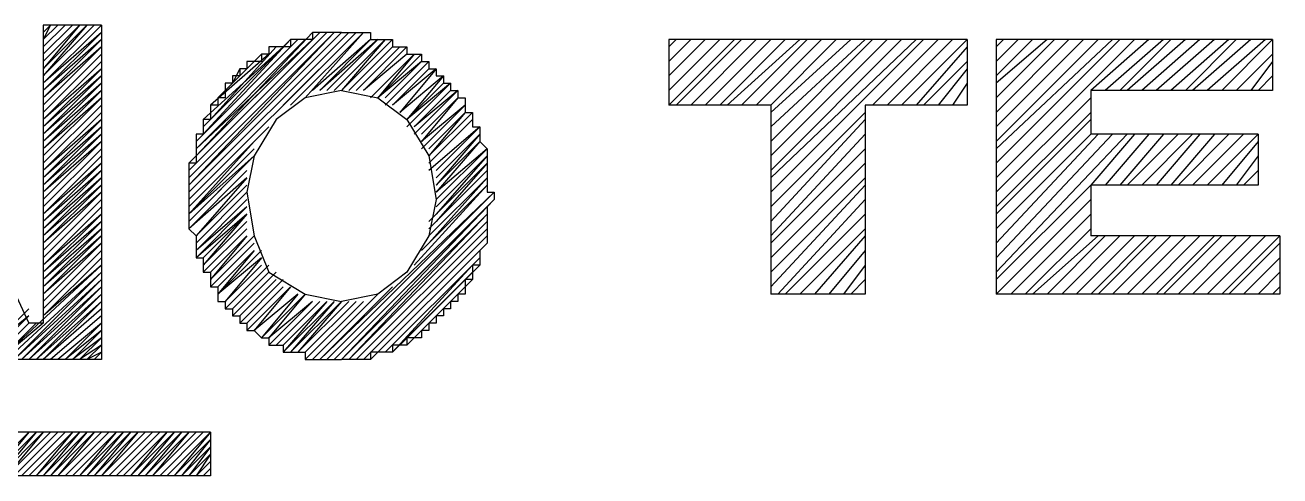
# Model space of a CAD drawing. Extents: x -1005 to 594, y -998 to 420.
# Drawn here: x 427.45 to 444.7, y 20.9 to 27.1 of the extents above; entities that cross this region are included whole.
import ezdxf

# ---------------------------------------------------------------- set-up
doc = ezdxf.new("R2010")
doc.units = 0

msp = doc.modelspace()

# ---------------------------------------------------------------- linework, layer by layer
at = {"layer": 'GT_1', "flags": 128}
for points in [[(425.6, 27.1), (427.5, 23)], [(427.7, 27.1), (427.7, 23)], [(428.5, 27.1), (427.7, 27.1)], [(428.5, 27.1), (427.7, 26.3)], [(428.4, 27.1), (427.7, 26.4)], [(428.3, 27.1), (427.7, 26.5)], [(428.2, 27.1), (427.7, 26.6)], [(428.1, 27.1), (427.7, 26.7)], [(428, 27.1), (427.7, 26.8)], [(427.9, 27.1), (427.7, 26.9)], [(427.8, 27.1), (427.7, 26.9)], [(427.7, 27.1), (427.7, 27)], [(428.4, 27.1), (427.7, 26.4)], [(428.3, 27.1), (427.7, 26.4)], [(428.2, 27.1), (427.7, 26.5)], [(428.2, 27.1), (427.7, 26.6)], [(428.1, 27.1), (427.7, 26.7)], [(428, 27.1), (427.7, 26.8)], [(427.9, 27.1), (427.7, 26.9)], [(427.8, 27.1), (427.7, 27)], [(427.7, 27.1), (427.7, 27.1)], [(428.5, 27.1), (428.5, 22.5)], [(428.5, 27.1), (428.5, 22.5)], [(428.5, 27), (427.7, 26.2)], [(428.5, 27), (427.7, 26.2)], [(428.5, 27), (427.7, 26.3)], [(432, 27), (429.7, 24.7)], [(431.9, 27), (429.7, 24.8)], [(431.8, 27), (429.7, 24.9)], [(432, 27), (429.7, 24.7)], [(431.9, 27), (429.7, 24.8)], [(431.8, 27), (429.7, 24.9)], [(431.7, 27), (429.7, 24.9)], [(431.7, 27), (429.7, 25)], [(431.6, 27), (429.7, 25.1)], [(431.7, 27), (429.7, 25)], [(431.6, 27), (429.7, 25.1)], [(431.5, 27), (429.7, 25.2)], [(431.6, 27), (431.6, 27), (431.5, 27), (431.5, 27), (431.5, 27), (431.5, 27), (431.5, 27), (431.5, 27), (431.5, 27), (431.5, 27), (431.5, 27), (431.4, 27), (431.4, 27), (431.4, 27), (431.4, 27), (431.4, 27), (431.4, 27), (431.4, 26.9), (431.4, 26.9), (431.4, 26.9), (431.4, 26.9), (431.3, 26.9), (431.3, 26.9), (431.3, 26.9), (431.3, 26.9), (431.3, 26.9), (431.3, 26.9), (431.3, 26.9), (431.3, 26.9), (431.3, 26.9), (431.2, 26.9), (431.2, 26.9), (431.2, 26.9), (431.2, 26.9), (431.2, 26.9), (431.2, 26.9), (431.2, 26.9), (431.2, 26.9), (431.2, 26.9), (431.1, 26.9), (431.1, 26.9), (431.1, 26.9), (431.1, 26.9), (431.1, 26.9), (431.1, 26.9), (431.1, 26.9), (431.1, 26.9), (431.1, 26.9), (431.1, 26.8), (431, 26.8), (431, 26.8), (431, 26.8), (431, 26.8), (431, 26.8), (431, 26.8), (431, 26.8), (431, 26.8), (431, 26.8), (431, 26.8), (430.9, 26.8), (430.9, 26.8), (430.9, 26.8), (430.9, 26.8), (430.9, 26.8), (430.9, 26.8), (430.9, 26.8), (430.9, 26.8), (430.9, 26.8), (430.9, 26.8), (430.8, 26.8), (430.8, 26.7), (430.8, 26.7), (430.8, 26.7), (430.8, 26.7), (430.8, 26.7), (430.8, 26.7), (430.8, 26.7), (430.8, 26.7), (430.8, 26.7), (430.8, 26.7), (430.7, 26.7), (430.7, 26.7), (430.7, 26.7), (430.7, 26.7), (430.7, 26.7), (430.7, 26.7), (430.7, 26.7), (430.7, 26.7), (430.7, 26.6), (430.7, 26.6), (430.7, 26.6), (430.6, 26.6), (430.6, 26.6), (430.6, 26.6), (430.6, 26.6), (430.6, 26.6), (430.6, 26.6), (430.6, 26.6), (430.6, 26.6), (430.6, 26.6), (430.6, 26.6), (430.6, 26.6), (430.5, 26.6), (430.5, 26.5), (430.5, 26.5), (430.5, 26.5), (430.5, 26.5), (430.5, 26.5), (430.5, 26.5), (430.5, 26.5), (430.5, 26.5), (430.5, 26.5), (430.5, 26.5), (430.5, 26.5), (430.4, 26.5), (430.4, 26.5), (430.4, 26.5), (430.4, 26.4), (430.4, 26.4), (430.4, 26.4), (430.4, 26.4), (430.4, 26.4), (430.4, 26.4), (430.4, 26.4), (430.4, 26.4), (430.4, 26.4), (430.4, 26.4), (430.3, 26.4), (430.3, 26.4), (430.3, 26.4), (430.3, 26.3), (430.3, 26.3), (430.3, 26.3), (430.3, 26.3), (430.3, 26.3), (430.3, 26.3), (430.3, 26.3), (430.3, 26.3), (430.3, 26.3), (430.3, 26.3), (430.3, 26.3), (430.2, 26.3), (430.2, 26.2), (430.2, 26.2), (430.2, 26.2), (430.2, 26.2), (430.2, 26.2), (430.2, 26.2), (430.2, 26.2), (430.2, 26.2), (430.2, 26.2), (430.2, 26.2), (430.2, 26.2), (430.2, 26.2), (430.2, 26.1), (430.1, 26.1), (430.1, 26.1), (430.1, 26.1), (430.1, 26.1), (430.1, 26.1), (430.1, 26.1), (430.1, 26.1), (430.1, 26.1), (430.1, 26.1), (430.1, 26.1), (430.1, 26), (430.1, 26), (430.1, 26), (430.1, 26), (430.1, 26), (430.1, 26), (430.1, 26), (430, 26), (430, 26), (430, 26), (430, 26), (430, 25.9), (430, 25.9), (430, 25.9), (430, 25.9), (430, 25.9), (430, 25.9), (430, 25.9), (430, 25.9), (430, 25.9), (430, 25.9), (430, 25.9), (430, 25.8), (430, 25.8), (430, 25.8), (430, 25.8), (429.9, 25.8), (429.9, 25.8), (429.9, 25.8), (429.9, 25.8), (429.9, 25.8), (429.9, 25.8), (429.9, 25.7), (429.9, 25.7), (429.9, 25.7), (429.9, 25.7), (429.9, 25.7), (429.9, 25.7), (429.9, 25.7), (429.9, 25.7), (429.9, 25.7), (429.9, 25.7), (429.9, 25.6), (429.9, 25.6), (429.9, 25.6), (429.9, 25.6), (429.9, 25.6), (429.9, 25.6), (429.9, 25.6), (429.8, 25.6), (429.8, 25.6), (429.8, 25.6), (429.8, 25.5), (429.8, 25.5), (429.8, 25.5), (429.8, 25.5), (429.8, 25.5), (429.8, 25.5), (429.8, 25.5), (429.8, 25.5), (429.8, 25.5), (429.8, 25.4), (429.8, 25.4), (429.8, 25.4), (429.8, 25.4), (429.8, 25.4), (429.8, 25.4), (429.8, 25.3), (429.8, 25.3), (429.8, 25.3), (429.8, 25.3), (429.8, 25.3), (429.8, 25.3), (429.8, 25.2), (429.7, 25.2), (429.7, 25.2), (429.7, 25.2), (429.7, 25.2), (429.7, 25.2), (429.7, 25.1), (429.7, 25.1), (429.7, 25.1), (429.7, 25.1), (429.7, 25.1), (429.7, 25.1), (429.7, 25), (429.7, 25), (429.7, 25), (429.7, 25), (429.7, 25), (429.7, 25), (429.7, 24.9), (429.7, 24.9), (429.7, 24.9), (429.7, 24.9), (429.7, 24.9), (429.7, 24.9), (429.7, 24.8), (429.7, 24.8), (429.7, 24.8), (429.7, 24.8), (429.7, 24.8), (429.7, 24.8), (429.7, 24.7), (429.7, 24.7), (429.7, 24.7), (429.7, 24.7), (429.7, 24.7), (429.7, 24.7), (429.7, 24.6), (429.7, 24.6), (429.7, 24.6), (429.7, 24.6), (429.7, 24.6), (429.7, 24.6), (429.7, 24.5), (429.7, 24.5), (429.7, 24.5), (429.7, 24.5), (429.7, 24.5), (429.7, 24.5), (429.7, 24.4), (429.7, 24.4), (429.7, 24.4), (429.7, 24.4), (429.7, 24.4), (429.7, 24.4), (429.7, 24.3), (429.7, 24.3), (429.7, 24.3), (429.7, 24.3), (429.7, 24.3), (429.7, 24.3), (429.8, 24.2), (429.8, 24.2), (429.8, 24.2), (429.8, 24.2), (429.8, 24.2), (429.8, 24.2), (429.8, 24.1), (429.8, 24.1), (429.8, 24.1), (429.8, 24.1), (429.8, 24.1), (429.8, 24.1), (429.8, 24), (429.8, 24), (429.8, 24), (429.8, 24), (429.8, 24), (429.8, 24), (429.8, 23.9), (429.8, 23.9), (429.8, 23.9), (429.9, 23.9), (429.9, 23.9), (429.9, 23.9), (429.9, 23.8), (429.9, 23.8), (429.9, 23.8), (429.9, 23.8), (429.9, 23.8), (429.9, 23.8), (429.9, 23.8), (429.9, 23.7), (429.9, 23.7), (429.9, 23.7), (429.9, 23.7), (429.9, 23.7), (430, 23.7), (430, 23.6), (430, 23.6), (430, 23.6), (430, 23.6), (430, 23.6), (430, 23.6), (430, 23.6), (430, 23.5), (430, 23.5), (430, 23.5), (430, 23.5), (430, 23.5), (430.1, 23.5), (430.1, 23.5), (430.1, 23.4), (430.1, 23.4), (430.1, 23.4), (430.1, 23.4), (430.1, 23.4), (430.1, 23.4), (430.1, 23.4), (430.1, 23.4), (430.1, 23.3), (430.1, 23.3), (430.2, 23.3), (430.2, 23.3), (430.2, 23.3), (430.2, 23.3), (430.2, 23.3), (430.2, 23.3), (430.2, 23.3), (430.2, 23.3), (430.2, 23.2), (430.2, 23.2), (430.2, 23.2), (430.2, 23.2), (430.3, 23.2), (430.3, 23.2), (430.3, 23.2), (430.3, 23.2), (430.3, 23.2), (430.3, 23.2), (430.3, 23.1), (430.3, 23.1), (430.3, 23.1), (430.3, 23.1), (430.3, 23.1), (430.4, 23.1), (430.4, 23.1), (430.4, 23.1), (430.4, 23.1), (430.4, 23.1), (430.4, 23.1), (430.4, 23), (430.4, 23), (430.4, 23), (430.4, 23), (430.4, 23), (430.5, 23), (430.5, 23), (430.5, 23), (430.5, 23), (430.5, 23), (430.5, 23), (430.5, 23), (430.5, 22.9), (430.5, 22.9), (430.5, 22.9), (430.6, 22.9), (430.6, 22.9), (430.6, 22.9), (430.6, 22.9), (430.6, 22.9), (430.6, 22.9), (430.6, 22.9), (430.6, 22.9), (430.6, 22.9), (430.6, 22.9), (430.7, 22.8), (430.7, 22.8), (430.7, 22.8), (430.7, 22.8), (430.7, 22.8), (430.7, 22.8), (430.7, 22.8), (430.7, 22.8), (430.7, 22.8), (430.8, 22.8), (430.8, 22.8), (430.8, 22.8), (430.8, 22.8), (430.8, 22.8), (430.8, 22.7), (430.8, 22.7), (430.8, 22.7), (430.8, 22.7), (430.9, 22.7), (430.9, 22.7), (430.9, 22.7), (430.9, 22.7), (430.9, 22.7), (430.9, 22.7), (430.9, 22.7), (430.9, 22.7), (430.9, 22.7), (431, 22.7), (431, 22.7), (431, 22.7), (431, 22.7), (431, 22.7), (431, 22.6), (431, 22.6), (431, 22.6), (431.1, 22.6), (431.1, 22.6), (431.1, 22.6), (431.1, 22.6), (431.1, 22.6), (431.1, 22.6), (431.1, 22.6), (431.1, 22.6), (431.2, 22.6), (431.2, 22.6), (431.2, 22.6), (431.2, 22.6), (431.2, 22.6), (431.2, 22.6), (431.2, 22.6), (431.2, 22.6), (431.3, 22.6), (431.3, 22.6), (431.3, 22.6), (431.3, 22.6), (431.3, 22.6), (431.3, 22.5), (431.3, 22.5), (431.3, 22.5), (431.4, 22.5), (431.4, 22.5), (431.4, 22.5), (431.4, 22.5), (431.4, 22.5), (431.4, 22.5), (431.4, 22.5), (431.4, 22.5), (431.5, 22.5), (431.5, 22.5), (431.5, 22.5), (431.5, 22.5), (431.5, 22.5), (431.5, 22.5), (431.5, 22.5), (431.5, 22.5), (431.5, 22.5), (431.6, 22.5), (431.6, 22.5), (431.6, 22.5), (431.6, 22.5), (431.6, 22.5), (431.6, 22.5), (431.6, 22.5), (431.6, 22.5), (431.6, 22.5), (431.7, 22.5), (431.7, 22.5)], [(431.5, 27), (429.8, 25.3)], [(431.4, 27), (429.8, 25.3)], [(432, 27), (431, 26)], [(432.1, 27), (431.1, 26)], [(432.1, 27), (431.3, 26.1)], [(432.1, 27), (431.3, 26.1)], [(431.8, 27), (431.8, 27), (431.8, 27), (431.8, 27), (431.8, 27), (431.8, 27), (431.8, 27), (431.8, 27), (431.8, 27), (431.8, 27), (431.8, 27), (431.8, 27), (431.8, 27), (431.8, 27), (431.8, 27), (431.8, 27), (431.8, 27), (431.8, 27), (431.8, 27), (431.7, 27), (431.7, 27), (431.7, 27), (431.7, 27), (431.7, 27), (431.7, 27), (431.7, 27), (431.7, 27), (431.7, 27), (431.7, 27), (431.7, 27), (431.7, 27), (431.7, 27), (431.7, 27), (431.6, 27), (431.6, 27), (431.6, 27), (431.6, 27), (431.6, 27), (431.6, 27), (431.6, 27), (431.6, 27), (431.6, 27), (431.6, 27), (431.6, 27), (431.6, 27)], [(431.8, 27), (431.9, 27)], [(431.9, 27), (432, 27)], [(431.9, 27), (431.9, 27), (431.9, 27), (431.9, 27), (431.9, 27), (431.9, 27), (431.9, 27), (431.9, 27), (431.9, 27), (431.9, 27), (431.9, 27), (431.9, 27), (431.9, 27), (431.9, 27), (431.9, 27), (431.9, 27), (431.9, 27), (431.9, 27), (431.9, 27), (431.9, 27), (431.9, 27)], [(432, 27), (432.1, 27)], [(432, 27), (432, 27), (432, 27), (432, 27), (432, 27), (432, 27), (432, 27), (432, 27)], [(432.1, 27), (432.2, 27)], [(432.1, 27), (432.1, 27), (432.1, 27), (432.1, 27), (432.1, 27), (432.1, 27), (432.1, 27), (432.1, 27)], [(432.2, 27), (432.2, 26.9)], [(432.2, 27), (432.2, 27)], [(428.5, 26.9), (427.7, 26.2)], [(428.5, 26.9), (427.7, 26.1)], [(428.5, 26.8), (427.7, 26)], [(428.5, 26.8), (427.7, 26.1)], [(428.5, 26.8), (427.7, 26)], [(431.4, 26.9), (429.8, 25.4)], [(431.2, 26.9), (429.8, 25.5)], [(431.3, 26.9), (429.8, 25.4)], [(431.2, 26.9), (429.8, 25.5)], [(431.1, 26.9), (429.9, 25.6)], [(431.1, 26.9), (429.9, 25.7)], [(431, 26.8), (429.9, 25.8)], [(430.9, 26.8), (430, 25.8)], [(432.2, 26.9), (431.4, 26.2)], [(432.2, 26.9), (431.5, 26.2)], [(432.3, 26.9), (431.5, 26.2)], [(432.3, 26.9), (431.6, 26.2)], [(432.3, 26.9), (431.6, 26.2)], [(432.4, 26.9), (431.7, 26.2)], [(432.4, 26.9), (431.7, 26.2)], [(432.5, 26.9), (431.8, 26.2)], [(432.4, 26.9), (431.8, 26.2)], [(432.5, 26.9), (431.8, 26.2)], [(432.5, 26.8), (431.9, 26.2)], [(432.5, 26.8), (431.9, 26.2)], [(432.6, 26.8), (432, 26.2)], [(432.6, 26.8), (432, 26.2)], [(432.6, 26.8), (432, 26.2)], [(432.7, 26.8), (432.1, 26.2)], [(432.7, 26.8), (432.1, 26.2)], [(432.2, 26.9), (432.3, 26.9)], [(432.2, 26.9), (432.2, 26.9), (432.2, 26.9), (432.2, 26.9), (432.2, 26.9), (432.2, 26.9), (432.2, 26.9)], [(432.3, 26.9), (432.4, 26.9)], [(432.3, 26.9), (432.3, 26.9), (432.3, 26.9), (432.3, 26.9), (432.3, 26.9), (432.3, 26.9), (432.3, 26.9), (432.3, 26.9)], [(432.4, 26.9), (432.5, 26.9)], [(432.4, 26.9), (432.4, 26.9), (432.4, 26.9), (432.4, 26.9), (432.4, 26.9), (432.4, 26.9), (432.4, 26.9), (432.4, 26.9)], [(432.5, 26.9), (432.5, 26.8)], [(432.5, 26.9), (432.5, 26.9), (432.5, 26.9), (432.5, 26.9), (432.5, 26.9)], [(432.5, 26.8), (432.6, 26.8)], [(432.5, 26.8), (432.5, 26.8), (432.5, 26.8), (432.5, 26.8)], [(432.6, 26.8), (432.7, 26.8)], [(432.6, 26.8), (432.6, 26.8), (432.6, 26.8), (432.6, 26.8), (432.6, 26.8), (432.6, 26.8), (432.6, 26.8), (432.6, 26.8), (432.6, 26.8)], [(432.7, 26.8), (432.7, 26.7)], [(432.7, 26.8), (432.7, 26.8), (432.7, 26.8), (432.7, 26.8), (432.7, 26.8), (432.7, 26.8)], [(437.2, 26.9), (436.3, 26)], [(436.3, 26.9), (436.3, 26)], [(440.4, 26.9), (436.3, 26.9)], [(437, 26.9), (436.3, 26.2)], [(436.8, 26.9), (436.3, 26.4)], [(436.6, 26.9), (436.3, 26.6)], [(436.4, 26.9), (436.3, 26.8)], [(436.3, 26.9), (436.3, 26.9)], [(437.3, 26.9), (436.4, 26)], [(437.5, 26.9), (436.6, 26)], [(437.7, 26.9), (436.8, 26)], [(437.9, 26.9), (437, 26)], [(438.1, 26.9), (437.1, 26)], [(438.2, 26.9), (437.3, 26)], [(438.4, 26.9), (437.5, 26)], [(439.8, 26.9), (437.7, 24.8)], [(439.7, 26.9), (437.7, 25)], [(439.5, 26.9), (437.7, 25.1)], [(439.3, 26.9), (437.7, 25.3)], [(439.1, 26.9), (437.7, 25.5)], [(439, 26.9), (437.7, 25.7)], [(438.8, 26.9), (437.7, 25.9)], [(438.6, 26.9), (437.7, 26)], [(440, 26.9), (439.1, 26)], [(440.2, 26.9), (439.3, 26)], [(440.4, 26.9), (439.5, 26)], [(440.4, 26.8), (439.7, 26)], [(440.4, 26.9), (440.4, 26)], [(442.7, 26.9), (440.8, 25)], [(442.5, 26.9), (440.8, 25.2)], [(442.4, 26.9), (440.8, 25.4)], [(442.2, 26.9), (440.8, 25.5)], [(442, 26.9), (440.8, 25.7)], [(441.8, 26.9), (440.8, 25.9)], [(441.6, 26.9), (440.8, 26.1)], [(441.5, 26.9), (440.8, 26.3)], [(440.8, 26.9), (440.8, 23.4)], [(444.6, 26.9), (440.8, 26.9)], [(441.3, 26.9), (440.8, 26.4)], [(441.1, 26.9), (440.8, 26.6)], [(440.9, 26.9), (440.8, 26.8)], [(442.9, 26.9), (442.1, 26.2)], [(443.1, 26.9), (442.3, 26.2)], [(443.2, 26.9), (442.5, 26.2)], [(443.4, 26.9), (442.6, 26.2)], [(443.6, 26.9), (442.8, 26.2)], [(443.8, 26.9), (443, 26.2)], [(444, 26.9), (443.2, 26.2)], [(444.1, 26.9), (443.4, 26.2)], [(444.3, 26.9), (443.5, 26.2)], [(444.5, 26.9), (443.7, 26.2)], [(444.6, 26.9), (443.9, 26.2)], [(444.6, 26.9), (444.6, 26.2)], [(428.5, 26.7), (427.7, 25.9)], [(428.5, 26.7), (427.7, 25.9)], [(428.5, 26.6), (427.7, 25.8)], [(428.5, 26.6), (427.7, 25.8)], [(430.8, 26.7), (430, 26)], [(430.7, 26.7), (430.1, 26.1)], [(432.7, 26.7), (432.1, 26.2)], [(432.8, 26.7), (432.2, 26.1)], [(432.8, 26.7), (432.2, 26.1)], [(432.8, 26.7), (432.2, 26.1)], [(432.8, 26.7), (432.3, 26.1)], [(432.9, 26.7), (432.3, 26.1)], [(432.9, 26.6), (432.3, 26.1)], [(433, 26.6), (432.4, 26)], [(432.9, 26.6), (432.4, 26.1)], [(433, 26.6), (432.4, 26)], [(432.9, 26.6), (432.4, 26.1)], [(432.7, 26.7), (432.8, 26.7)], [(432.7, 26.7), (432.7, 26.7), (432.7, 26.7)], [(432.8, 26.7), (432.9, 26.7)], [(432.8, 26.7), (432.8, 26.7), (432.8, 26.7), (432.8, 26.7), (432.8, 26.7), (432.8, 26.7), (432.8, 26.7), (432.8, 26.7), (432.8, 26.7), (432.8, 26.7)], [(432.9, 26.7), (432.9, 26.6)], [(432.9, 26.7), (432.9, 26.7)], [(432.9, 26.6), (433, 26.6)], [(432.9, 26.6), (432.9, 26.6), (432.9, 26.6), (432.9, 26.6), (432.9, 26.6), (432.9, 26.6), (432.9, 26.6)], [(433, 26.6), (433, 26.5)], [(433, 26.6), (433, 26.6), (433, 26.6), (433, 26.6), (433, 26.6), (433, 26.6), (433, 26.6)], [(440.4, 26.6), (439.8, 26)], [(444.6, 26.7), (444.1, 26.2)], [(444.6, 26.6), (444.3, 26.2)], [(428.5, 26.5), (427.7, 25.7)], [(428.5, 26.5), (427.7, 25.8)], [(428.5, 26.4), (427.7, 25.6)], [(428.5, 26.4), (427.7, 25.7)], [(430.4, 26.5), (430.3, 26.3)], [(433.1, 26.5), (432.5, 26)], [(433, 26.5), (432.5, 26)], [(433.1, 26.5), (432.5, 26)], [(433, 26.5), (432.5, 26)], [(433.1, 26.5), (432.6, 25.9)], [(433.1, 26.5), (432.6, 25.9)], [(433.2, 26.4), (432.6, 25.9)], [(433.2, 26.4), (432.6, 25.9)], [(433.2, 26.4), (432.7, 25.8)], [(433.2, 26.4), (432.7, 25.8)], [(433, 26.5), (433.1, 26.5)], [(433, 26.5), (433, 26.5), (433, 26.5), (433, 26.5)], [(433.1, 26.5), (433.1, 26.4)], [(433.1, 26.5), (433.1, 26.5), (433.1, 26.5), (433.1, 26.5), (433.1, 26.5), (433.1, 26.5), (433.1, 26.5), (433.1, 26.5)], [(433.1, 26.4), (433.2, 26.4)], [(433.1, 26.4), (433.1, 26.4), (433.1, 26.4)], [(433.2, 26.4), (433.2, 26.3)], [(433.2, 26.4), (433.2, 26.4), (433.2, 26.4), (433.2, 26.4), (433.2, 26.4), (433.2, 26.4), (433.2, 26.4), (433.2, 26.4), (433.2, 26.4)], [(440.4, 26.5), (440, 26)], [(444.6, 26.4), (444.4, 26.2)], [(428.5, 26.3), (427.7, 25.5)], [(428.5, 26.3), (427.7, 25.5)], [(428.5, 26.3), (427.7, 25.6)], [(433.3, 26.3), (432.7, 25.7)], [(433.3, 26.3), (432.7, 25.8)], [(433.3, 26.3), (432.7, 25.7)], [(433.2, 26.3), (432.7, 25.8)], [(433.2, 26.3), (433.3, 26.3)], [(433.2, 26.3), (433.2, 26.3)], [(433.3, 26.3), (433.3, 26.2)], [(433.3, 26.3), (433.3, 26.3), (433.3, 26.3), (433.3, 26.3), (433.3, 26.3), (433.3, 26.3), (433.3, 26.3), (433.3, 26.3)], [(440.4, 26.3), (440.2, 26)], [(428.5, 26.2), (427.7, 25.5)], [(428.5, 26.2), (427.7, 25.4)], [(428.5, 26.1), (427.7, 25.3)], [(428.5, 26.1), (427.7, 25.4)], [(428.5, 26.1), (427.7, 25.3)], [(431.8, 26.2), (431.3, 26.1), (430.9, 25.8), (430.6, 25.3), (430.5, 24.8), (430.6, 24.2), (430.8, 23.7), (431.3, 23.4), (431.8, 23.3)], [(431.8, 26.2), (432.3, 26.1)], [(432.3, 26.1), (432.7, 25.8)], [(433.4, 26.2), (432.8, 25.6)], [(433.3, 26.2), (432.8, 25.7)], [(433.4, 26.2), (432.8, 25.6)], [(433.4, 26.2), (432.8, 25.7)], [(433.3, 26.2), (432.8, 25.7)], [(433.4, 26.1), (432.9, 25.5)], [(433.4, 26.1), (432.9, 25.6)], [(433.4, 26.1), (432.9, 25.5)], [(433.3, 26.2), (433.4, 26.2)], [(433.3, 26.2), (433.3, 26.2), (433.3, 26.2)], [(433.4, 26.2), (433.4, 26.1)], [(433.4, 26.2), (433.4, 26.2), (433.4, 26.2), (433.4, 26.2), (433.4, 26.2)], [(433.4, 26.1), (433.5, 26.1)], [(433.4, 26.1), (433.4, 26.1), (433.4, 26.1), (433.4, 26.1), (433.4, 26.1)], [(433.5, 26.1), (433.5, 26)], [(433.5, 26.1), (433.5, 26.1)], [(440.4, 26.1), (440.4, 26)], [(442.1, 26.1), (440.8, 24.8)], [(442.1, 26.2), (442.1, 25.6)], [(444.6, 26.2), (442.1, 26.2)], [(442.1, 26.2), (442.1, 25.6)], [(444.6, 26.2), (442.1, 26.2)], [(444.6, 26.2), (444.6, 26.2)], [(428.5, 26), (427.7, 25.2)], [(428.5, 26), (427.7, 25.2)], [(428.5, 25.9), (427.7, 25.1)], [(428.5, 25.9), (427.7, 25.1)], [(433.5, 26), (432.9, 25.4)], [(433.5, 26), (432.9, 25.5)], [(433.5, 26), (432.9, 25.4)], [(433.5, 26), (432.9, 25.5)], [(433.6, 25.9), (433, 25.3)], [(433.5, 25.9), (433, 25.3)], [(433.6, 25.9), (433, 25.3)], [(433.5, 25.9), (433, 25.4)], [(433.5, 26), (433.5, 25.9)], [(433.5, 26), (433.5, 26), (433.5, 26), (433.5, 26), (433.5, 26), (433.5, 26), (433.5, 26)], [(433.5, 25.9), (433.6, 25.9)], [(433.5, 25.9), (433.5, 25.9), (433.5, 25.9)], [(433.6, 25.9), (433.6, 25.8)], [(433.6, 25.9), (433.6, 25.9), (433.6, 25.9), (433.6, 25.9)], [(437.7, 26), (436.3, 26)], [(437.7, 26), (437.7, 23.4)], [(439, 25.9), (437.7, 24.6)], [(439, 26), (439, 23.4)], [(440.4, 26), (439, 26)], [(442.1, 25.9), (440.8, 24.6)], [(428.5, 25.8), (427.7, 25)], [(428.5, 25.8), (427.7, 25.1)], [(432.7, 25.8), (433, 25.3)], [(433.6, 25.8), (433, 25.2)], [(433.6, 25.8), (433, 25.2)], [(433.6, 25.8), (433, 25.2)], [(433.6, 25.8), (433, 25.2)], [(433.6, 25.8), (433.6, 25.7)], [(433.6, 25.8), (433.6, 25.8), (433.6, 25.8), (433.6, 25.8), (433.6, 25.8), (433.6, 25.8), (433.6, 25.8)], [(439, 25.8), (437.7, 24.4)], [(442.1, 25.8), (440.8, 24.5)], [(428.5, 25.7), (427.7, 24.9)], [(428.5, 25.7), (427.7, 24.9)], [(428.5, 25.7), (427.7, 25)], [(428.5, 25.6), (427.7, 24.8)], [(428.5, 25.6), (427.7, 24.9)], [(430.8, 25.7), (429.7, 24.6)], [(430.7, 25.6), (429.7, 24.6)], [(433.7, 25.7), (433, 25.1)], [(433.7, 25.7), (433.1, 25.1)], [(433.7, 25.6), (433.1, 24.9)], [(433.7, 25.6), (433.1, 25)], [(433.7, 25.6), (433.1, 25)], [(433.7, 25.6), (433.1, 25)], [(433.6, 25.7), (433.7, 25.7)], [(433.6, 25.7), (433.6, 25.7), (433.6, 25.7)], [(433.7, 25.7), (433.7, 25.6)], [(433.7, 25.7), (433.7, 25.7), (433.7, 25.7), (433.7, 25.7)], [(433.7, 25.6), (433.7, 25.5)], [(433.7, 25.6), (433.7, 25.6), (433.7, 25.6), (433.7, 25.6), (433.7, 25.6), (433.7, 25.6), (433.7, 25.6)], [(439, 25.6), (437.7, 24.2)], [(442.6, 25.6), (440.8, 23.7)], [(442.4, 25.6), (440.8, 23.9)], [(442.2, 25.6), (440.8, 24.1)], [(442.1, 25.6), (440.8, 24.3)], [(442.7, 25.6), (442.1, 24.9)], [(444.4, 25.6), (442.1, 25.6)], [(444.4, 25.6), (442.1, 25.6)], [(442.9, 25.6), (442.3, 24.9)], [(443.1, 25.6), (442.5, 24.9)], [(443.3, 25.6), (442.6, 24.9)], [(443.5, 25.6), (442.8, 24.9)], [(443.6, 25.6), (443, 24.9)], [(443.8, 25.6), (443.2, 24.9)], [(444, 25.6), (443.3, 24.9)], [(444.2, 25.6), (443.5, 24.9)], [(444.4, 25.6), (443.7, 24.9)], [(444.4, 25.6), (444.4, 24.9)], [(444.4, 25.6), (444.4, 24.9)], [(428.5, 25.5), (427.7, 24.7)], [(428.5, 25.5), (427.7, 24.8)], [(428.5, 25.5), (427.7, 24.7)], [(428.5, 25.4), (427.7, 24.6)], [(428.5, 25.4), (427.7, 24.6)], [(430.6, 25.5), (429.7, 24.5)], [(430.6, 25.4), (429.7, 24.5)], [(433.7, 25.5), (433.1, 24.9)], [(433.7, 25.5), (433.1, 24.8)], [(433.7, 25.5), (433.1, 24.9)], [(433.8, 25.4), (433.1, 24.7)], [(433.8, 25.4), (433.1, 24.8)], [(433.8, 25.4), (433.1, 24.7)], [(433.7, 25.5), (433.8, 25.4)], [(433.7, 25.5), (433.7, 25.5), (433.7, 25.5), (433.7, 25.5), (433.7, 25.5), (433.7, 25.5)], [(433.8, 25.4), (433.8, 25.3)], [(433.8, 25.4), (433.8, 25.4), (433.8, 25.4), (433.8, 25.4), (433.8, 25.4), (433.8, 25.4)], [(439, 25.4), (437.7, 24.1)], [(444.4, 25.5), (443.9, 24.9)], [(428.5, 25.3), (427.7, 24.5)], [(428.5, 25.3), (427.7, 24.5)], [(428.5, 25.2), (427.7, 24.4)], [(428.5, 25.2), (427.7, 24.5)], [(430.6, 25.3), (429.7, 24.4)], [(430.6, 25.3), (429.7, 24.5)], [(430.5, 25.2), (429.7, 24.4)], [(430.5, 25.2), (429.7, 24.4)], [(433, 25.3), (433.1, 24.7)], [(433.8, 25.2), (433, 24.4)], [(433.8, 25.3), (433.1, 24.5)], [(433.8, 25.3), (433.1, 24.6)], [(433.8, 25.3), (433.1, 24.6)], [(433.8, 25.2), (433.1, 24.5)], [(433.8, 25.2), (433.1, 24.4)], [(433.8, 25.3), (433.8, 25.2)], [(433.8, 25.3), (433.8, 25.3), (433.8, 25.3), (433.8, 25.3), (433.8, 25.3), (433.8, 25.3), (433.8, 25.3)], [(433.8, 25.2), (433.8, 25.1)], [(433.8, 25.2), (433.8, 25.2), (433.8, 25.2), (433.8, 25.2), (433.8, 25.2), (433.8, 25.2)], [(439, 25.2), (437.7, 23.9)], [(444.4, 25.3), (444.1, 24.9)], [(428.5, 25.1), (427.7, 24.3)], [(428.5, 25.1), (427.7, 24.4)], [(430.5, 25.1), (429.7, 24.3)], [(433.8, 25.1), (433, 24.3)], [(433.8, 25.1), (433, 24.3)], [(433.8, 25.1), (433.8, 25)], [(433.8, 25.1), (433.8, 25.1), (433.8, 25.1), (433.8, 25.1), (433.8, 25.1), (433.8, 25.1)], [(444.4, 25.1), (444.2, 24.9)], [(428.5, 25), (427.7, 24.2)], [(428.5, 25), (427.7, 24.2)], [(428.5, 25), (427.7, 24.3)], [(428.5, 24.9), (427.7, 24.2)], [(428.5, 24.9), (427.7, 24.1)], [(430.5, 25), (429.7, 24.3)], [(430.5, 25), (429.8, 24.2)], [(430.5, 24.9), (429.8, 24.2)], [(430.5, 24.9), (429.8, 24.2)], [(433.8, 24.9), (432.8, 23.8)], [(433.8, 24.9), (432.9, 24)], [(433.8, 24.9), (432.9, 24)], [(433.8, 25), (433, 24.1)], [(433.8, 25), (433, 24.2)], [(433.8, 25), (433.8, 24.9)], [(433.8, 25), (433.8, 25), (433.8, 25), (433.8, 25), (433.8, 25), (433.8, 25)], [(433.8, 24.9), (433.8, 24.8)], [(433.8, 24.9), (433.8, 24.9), (433.8, 24.9), (433.8, 24.9), (433.8, 24.9), (433.8, 24.9)], [(439, 25), (437.7, 23.7)], [(439, 24.9), (437.7, 23.5)], [(442.1, 24.9), (440.8, 23.6)], [(442.1, 24.9), (442.1, 24.3)], [(444.4, 24.9), (442.1, 24.9)], [(442.1, 24.9), (442.1, 24.2)], [(444.4, 24.9), (442.1, 24.9)], [(444.4, 24.9), (444.4, 24.9)], [(428.5, 24.8), (427.7, 24)], [(428.5, 24.8), (427.7, 24.1)], [(428.5, 24.8), (427.7, 24)], [(428.5, 24.7), (427.7, 23.9)], [(428.5, 24.7), (427.7, 23.9)], [(430.5, 24.8), (429.8, 24.1)], [(430.5, 24.8), (429.8, 24.1)], [(430.5, 24.8), (429.8, 24.1)], [(430.5, 24.7), (429.8, 24)], [(430.5, 24.7), (429.8, 24)], [(433.9, 24.8), (431.5, 22.5)], [(433.9, 24.8), (431.6, 22.5)], [(433.9, 24.8), (431.6, 22.5)], [(433.9, 24.7), (431.7, 22.5)], [(433.9, 24.7), (431.7, 22.5)], [(433.1, 24.7), (433, 24.2)], [(433.8, 24.8), (433.9, 24.8)], [(433.9, 24.7), (433.8, 24.6)], [(433.9, 24.8), (433.9, 24.7)], [(433.9, 24.8), (433.9, 24.8), (433.9, 24.8), (433.9, 24.8), (433.9, 24.8), (433.9, 24.8)], [(433.9, 24.7), (433.9, 24.7), (433.9, 24.7), (433.9, 24.7), (433.9, 24.7), (433.9, 24.7)], [(439, 24.7), (437.8, 23.4)], [(442.1, 24.7), (440.8, 23.4)], [(428.5, 24.6), (427.7, 23.8)], [(428.5, 24.6), (427.7, 23.8)], [(428.5, 24.5), (427.7, 23.7)], [(428.5, 24.5), (427.7, 23.8)], [(430.5, 24.6), (429.8, 23.9)], [(430.5, 24.6), (429.8, 24)], [(430.5, 24.5), (429.8, 23.9)], [(430.5, 24.5), (429.9, 23.9)], [(430.5, 24.5), (429.9, 23.8)], [(433.8, 24.6), (431.7, 22.5)], [(433.8, 24.6), (431.8, 22.5)], [(433.8, 24.5), (431.8, 22.5)], [(433.8, 24.5), (431.9, 22.5)], [(433.8, 24.6), (433.8, 24.5)], [(433.8, 24.6), (433.8, 24.6), (433.8, 24.6), (433.8, 24.6), (433.8, 24.6), (433.8, 24.6)], [(433.8, 24.5), (433.8, 24.4)], [(433.8, 24.5), (433.8, 24.5), (433.8, 24.5), (433.8, 24.5), (433.8, 24.5), (433.8, 24.5)], [(439, 24.5), (437.9, 23.4)], [(442.1, 24.5), (441, 23.4)], [(428.5, 24.4), (427.7, 23.6)], [(428.5, 24.4), (427.7, 23.6)], [(428.5, 24.4), (427.7, 23.7)], [(430.5, 24.4), (429.9, 23.8)], [(430.5, 24.4), (429.9, 23.8)], [(430.5, 24.4), (429.9, 23.8)], [(433.8, 24.4), (431.9, 22.5)], [(433.8, 24.4), (431.9, 22.5)], [(433.8, 24.4), (433.8, 24.3)], [(433.8, 24.4), (433.8, 24.4), (433.8, 24.4), (433.8, 24.4), (433.8, 24.4), (433.8, 24.4)], [(428.5, 24.3), (427.7, 23.6)], [(428.5, 24.3), (427.7, 23.5)], [(428.5, 24.2), (427.7, 23.5)], [(428.5, 24.2), (427.7, 23.4)], [(430.5, 24.3), (429.9, 23.7)], [(430.5, 24.3), (429.9, 23.7)], [(430.6, 24.2), (430, 23.6)], [(430.5, 24.2), (430, 23.6)], [(430.6, 24.2), (430, 23.6)], [(430.5, 24.2), (430, 23.7)], [(433.8, 24.3), (432, 22.5)], [(433.8, 24.3), (432, 22.5)], [(433.8, 24.2), (432.1, 22.5)], [(433.8, 24.2), (432.1, 22.5)], [(433, 24.2), (432.7, 23.7)], [(433.8, 24.3), (433.8, 24.2)], [(433.8, 24.3), (433.8, 24.3), (433.8, 24.3), (433.8, 24.3), (433.8, 24.3), (433.8, 24.3)], [(433.8, 24.2), (433.8, 24.1)], [(433.8, 24.2), (433.8, 24.2), (433.8, 24.2), (433.8, 24.2), (433.8, 24.2), (433.8, 24.2), (433.8, 24.2)], [(439, 24.3), (438.1, 23.4)], [(439, 24.2), (438.3, 23.4)], [(442.1, 24.3), (441.2, 23.4)], [(442.2, 24.2), (441.3, 23.4)], [(442.3, 24.2), (441.5, 23.4)], [(442.5, 24.2), (441.7, 23.4)], [(442.7, 24.2), (441.9, 23.4)], [(442.9, 24.2), (442.1, 23.4)], [(444.7, 24.2), (442.1, 24.2)], [(443, 24.2), (442.2, 23.4)], [(443.2, 24.2), (442.4, 23.4)], [(443.4, 24.2), (442.6, 23.4)], [(443.6, 24.2), (442.8, 23.4)], [(443.8, 24.2), (443, 23.4)], [(443.9, 24.2), (443.1, 23.4)], [(444.1, 24.2), (443.3, 23.4)], [(444.3, 24.2), (443.5, 23.4)], [(444.5, 24.2), (443.7, 23.4)], [(444.7, 24.2), (443.9, 23.4)], [(444.7, 24.2), (444.7, 23.4)], [(444.7, 24.2), (444.7, 23.4)], [(428.5, 24.1), (427.7, 23.3)], [(428.5, 24.1), (427.7, 23.4)], [(428.5, 24.1), (427.7, 23.3)], [(428.5, 24), (427.7, 23.2)], [(428.5, 24), (427.7, 23.2)], [(430.6, 24.1), (430, 23.5)], [(430.6, 24.1), (430, 23.5)], [(430.6, 24.1), (430, 23.5)], [(430.7, 24), (430.1, 23.4)], [(430.6, 24), (430.1, 23.4)], [(430.6, 24), (430.1, 23.5)], [(433.8, 24.1), (432.2, 22.5)], [(433.7, 24), (432.3, 22.6)], [(433.7, 24), (432.3, 22.6)], [(433.8, 24.1), (433.7, 24)], [(433.7, 24), (433.7, 23.9)], [(433.7, 24), (433.7, 24), (433.7, 24), (433.7, 24), (433.7, 24), (433.7, 24)], [(433.8, 24.1), (433.8, 24.1), (433.8, 24.1), (433.8, 24.1), (433.8, 24.1), (433.8, 24.1)], [(439, 24), (438.5, 23.4)], [(444.7, 24.1), (444, 23.4)], [(428.5, 23.9), (427.7, 23.1)], [(428.5, 23.9), (427.7, 23.1)], [(430.7, 23.9), (430.1, 23.4)], [(430.7, 23.9), (430.1, 23.4)], [(430.7, 23.9), (430.2, 23.3)], [(430.7, 23.9), (430.2, 23.3)], [(433.7, 23.9), (432.4, 22.6)], [(433.7, 23.9), (433.7, 23.8)], [(433.7, 23.9), (433.7, 23.9), (433.7, 23.9), (433.7, 23.9), (433.7, 23.9), (433.7, 23.9), (433.7, 23.9)], [(444.7, 23.9), (444.2, 23.4)], [(428.5, 23.8), (427.1, 22.5)], [(428.5, 23.7), (427.2, 22.5)], [(428.5, 23.7), (427.2, 22.5)], [(428.5, 23.7), (427.3, 22.5)], [(428.5, 23.8), (427.7, 23.1)], [(430.8, 23.8), (430.2, 23.2)], [(430.7, 23.8), (430.2, 23.3)], [(430.8, 23.8), (430.2, 23.2)], [(430.7, 23.8), (430.2, 23.3)], [(430.9, 23.7), (430.3, 23.1)], [(430.8, 23.7), (430.3, 23.2)], [(430.9, 23.7), (430.3, 23.1)], [(430.8, 23.7), (430.3, 23.2)], [(432.7, 23.7), (432.3, 23.4)], [(433.6, 23.8), (432.5, 22.6)], [(433.7, 23.8), (432.5, 22.6)], [(433.6, 23.7), (432.6, 22.7)], [(433.6, 23.8), (433.6, 23.7)], [(433.6, 23.8), (433.6, 23.8), (433.6, 23.8)], [(433.7, 23.8), (433.6, 23.8)], [(433.6, 23.7), (433.6, 23.6)], [(433.6, 23.7), (433.6, 23.7), (433.6, 23.7), (433.6, 23.7), (433.6, 23.7), (433.6, 23.7), (433.6, 23.7), (433.6, 23.7), (433.6, 23.7), (433.6, 23.7)], [(433.7, 23.8), (433.7, 23.8), (433.7, 23.8), (433.7, 23.8), (433.7, 23.8), (433.7, 23.8)], [(439, 23.8), (438.7, 23.4)], [(444.7, 23.7), (444.4, 23.4)], [(428.5, 23.6), (427.3, 22.5)], [(428.5, 23.6), (427.4, 22.5)], [(428.5, 23.5), (427.4, 22.5)], [(428.5, 23.5), (427.5, 22.5)], [(428.5, 23.5), (427.5, 22.5)], [(431, 23.6), (430.4, 23)], [(430.9, 23.6), (430.4, 23.1)], [(431, 23.6), (430.4, 23)], [(430.9, 23.6), (430.4, 23.1)], [(430.9, 23.6), (430.4, 23.1)], [(431.1, 23.5), (430.5, 22.9)], [(431, 23.5), (430.5, 23)], [(431, 23.5), (430.5, 23)], [(431.1, 23.5), (430.5, 22.9)], [(431, 23.5), (430.5, 23)], [(431.1, 23.5), (430.6, 22.9)], [(432.5, 23.5), (431.5, 22.5)], [(433.6, 23.6), (432.7, 22.7)], [(433.5, 23.5), (432.8, 22.8)], [(433.5, 23.6), (433.5, 23.5)], [(433.5, 23.6), (433.5, 23.6), (433.5, 23.6)], [(433.6, 23.6), (433.5, 23.6)], [(433.5, 23.5), (433.5, 23.4)], [(433.5, 23.5), (433.5, 23.5), (433.5, 23.5), (433.5, 23.5), (433.5, 23.5), (433.5, 23.5), (433.5, 23.5), (433.5, 23.5), (433.5, 23.5), (433.5, 23.5), (433.5, 23.5)], [(433.6, 23.6), (433.6, 23.6), (433.6, 23.6), (433.6, 23.6), (433.6, 23.6), (433.6, 23.6), (433.6, 23.6), (433.6, 23.6)], [(439, 23.6), (438.8, 23.4)], [(444.7, 23.5), (444.6, 23.4)], [(428.5, 23.4), (427.5, 22.5)], [(428.5, 23.4), (427.6, 22.5)], [(428.5, 23.3), (427.6, 22.5)], [(428.5, 23.3), (427.7, 22.5)], [(431.2, 23.4), (430.6, 22.9)], [(431.2, 23.4), (430.6, 22.9)], [(431.2, 23.4), (430.6, 22.9)], [(431.3, 23.4), (430.7, 22.8)], [(431.3, 23.4), (430.7, 22.8)], [(431.2, 23.4), (430.7, 22.8)], [(431.3, 23.4), (430.8, 22.8)], [(431.4, 23.3), (430.8, 22.8)], [(431.4, 23.3), (430.8, 22.7)], [(431.4, 23.3), (430.8, 22.8)], [(431.5, 23.3), (430.9, 22.7)], [(431.5, 23.3), (430.9, 22.7)], [(431.5, 23.3), (430.9, 22.7)], [(431.7, 23.3), (431, 22.6)], [(431.6, 23.3), (431, 22.6)], [(431.6, 23.3), (431, 22.7)], [(431.6, 23.3), (431, 22.7)], [(431.8, 23.3), (431.1, 22.6)], [(431.8, 23.3), (431.1, 22.6)], [(431.7, 23.3), (431.1, 22.6)], [(431.9, 23.3), (431.2, 22.6)], [(431.8, 23.3), (431.2, 22.6)], [(431.9, 23.3), (431.2, 22.6)], [(432, 23.3), (431.3, 22.6)], [(432.1, 23.3), (431.3, 22.5)], [(432, 23.3), (431.3, 22.6)], [(432.3, 23.4), (431.4, 22.5)], [(432.3, 23.4), (431.4, 22.5)], [(432.2, 23.3), (431.4, 22.5)], [(432.3, 23.4), (431.8, 23.3)], [(433.4, 23.4), (432.9, 22.9)], [(433.3, 23.3), (433.3, 23.2)], [(433.3, 23.3), (433.3, 23.3), (433.3, 23.3), (433.3, 23.3)], [(433.4, 23.3), (433.3, 23.3)], [(433.4, 23.4), (433.4, 23.3)], [(433.4, 23.4), (433.4, 23.4), (433.4, 23.4), (433.4, 23.4), (433.4, 23.4), (433.4, 23.4), (433.4, 23.4)], [(433.5, 23.4), (433.4, 23.4)], [(433.4, 23.3), (433.4, 23.3), (433.4, 23.3), (433.4, 23.3), (433.4, 23.3), (433.4, 23.3), (433.4, 23.3), (433.4, 23.3)], [(433.5, 23.4), (433.5, 23.4), (433.5, 23.4), (433.5, 23.4)], [(439, 23.4), (437.7, 23.4)], [(444.7, 23.4), (440.8, 23.4)], [(427.5, 23.2), (427, 22.7)], [(428.5, 23.2), (427.7, 22.5)], [(428.5, 23.2), (427.7, 22.5)], [(433.2, 23.2), (433.2, 23.1)], [(433.3, 23.2), (433.2, 23.2)], [(433.3, 23.2), (433.3, 23.2), (433.3, 23.2), (433.3, 23.2), (433.3, 23.2), (433.3, 23.2), (433.3, 23.2), (433.3, 23.2), (433.3, 23.2), (433.3, 23.2), (433.3, 23.2)], [(427.5, 23.1), (427, 22.6)], [(427.5, 23.1), (427, 22.7)], [(427.5, 23.1), (427, 22.7)], [(427.6, 23), (427.1, 22.5)], [(427.5, 23), (427.1, 22.6)], [(427.7, 23), (427.1, 22.5)], [(427.6, 23), (427.1, 22.5)], [(427.5, 23), (427.1, 22.6)], [(427.7, 23), (427.5, 23)], [(428.5, 23.1), (427.8, 22.5)], [(428.5, 23.1), (427.8, 22.5)], [(428.5, 23), (427.9, 22.5)], [(428.5, 23), (427.9, 22.5)], [(428.5, 23), (428, 22.5)], [(433, 23), (433, 22.9)], [(433, 23), (433, 23), (433, 23)], [(433.1, 23), (433, 23)], [(433.1, 23.1), (433.1, 23)], [(433.2, 23.1), (433.1, 23.1)], [(433.1, 23), (433.1, 23), (433.1, 23), (433.1, 23), (433.1, 23), (433.1, 23), (433.1, 23), (433.1, 23), (433.1, 23), (433.1, 23), (433.1, 23)], [(433.2, 23.1), (433.2, 23.1), (433.2, 23.1), (433.2, 23.1), (433.2, 23.1), (433.2, 23.1), (433.2, 23.1), (433.2, 23.1), (433.2, 23.1), (433.2, 23.1), (433.2, 23.1), (433.2, 23.1)], [(428.5, 22.9), (428, 22.5)], [(428.5, 22.9), (428.1, 22.5)], [(428.5, 22.8), (428.1, 22.5)], [(428.5, 22.8), (428.1, 22.5)], [(428.5, 22.8), (428.2, 22.5)], [(432.7, 22.8), (432.7, 22.7)], [(432.8, 22.8), (432.7, 22.8)], [(432.8, 22.8), (432.8, 22.8), (432.8, 22.8), (432.8, 22.8), (432.8, 22.8), (432.8, 22.8), (432.8, 22.8), (432.8, 22.8), (432.8, 22.8), (432.8, 22.8), (432.8, 22.8)], [(432.9, 22.8), (432.8, 22.8)], [(432.9, 22.9), (432.9, 22.8)], [(432.9, 22.9), (432.9, 22.9), (432.9, 22.9), (432.9, 22.9), (432.9, 22.9), (432.9, 22.9), (432.9, 22.9)], [(433, 22.9), (432.9, 22.9)], [(432.9, 22.8), (432.9, 22.8), (432.9, 22.8), (432.9, 22.8), (432.9, 22.8)], [(433, 22.9), (433, 22.9), (433, 22.9), (433, 22.9), (433, 22.9), (433, 22.9), (433, 22.9), (433, 22.9), (433, 22.9)], [(428.5, 22.7), (428.2, 22.5)], [(428.5, 22.7), (428.3, 22.5)], [(428.5, 22.6), (428.3, 22.5)], [(428.5, 22.6), (428.4, 22.5)], [(432.2, 22.6), (432.2, 22.5)], [(432.2, 22.6), (432.2, 22.6)], [(432.3, 22.6), (432.2, 22.6)], [(432.3, 22.6), (432.3, 22.6), (432.3, 22.6), (432.3, 22.6), (432.3, 22.6), (432.3, 22.6), (432.3, 22.6), (432.3, 22.6), (432.3, 22.6), (432.3, 22.6)], [(432.4, 22.6), (432.3, 22.6)], [(432.4, 22.6), (432.4, 22.6), (432.4, 22.6), (432.4, 22.6), (432.4, 22.6), (432.4, 22.6), (432.4, 22.6), (432.4, 22.6), (432.4, 22.6), (432.4, 22.6)], [(432.5, 22.6), (432.4, 22.6)], [(432.5, 22.7), (432.5, 22.6)], [(432.5, 22.7), (432.5, 22.7)], [(432.6, 22.7), (432.5, 22.7)], [(432.5, 22.6), (432.5, 22.6), (432.5, 22.6), (432.5, 22.6), (432.5, 22.6), (432.5, 22.6), (432.5, 22.6), (432.5, 22.6)], [(432.6, 22.7), (432.6, 22.7), (432.6, 22.7), (432.6, 22.7), (432.6, 22.7), (432.6, 22.7), (432.6, 22.7), (432.6, 22.7), (432.6, 22.7), (432.6, 22.7)], [(432.7, 22.7), (432.6, 22.7)], [(432.7, 22.7), (432.7, 22.7), (432.7, 22.7), (432.7, 22.7), (432.7, 22.7), (432.7, 22.7), (432.7, 22.7), (432.7, 22.7), (432.7, 22.7)], [(428.5, 22.5), (427.1, 22.5)], [(428.5, 22.5), (427.1, 22.5)], [(428.5, 22.5), (428.4, 22.5)], [(428.5, 22.5), (428.4, 22.5)], [(431.7, 22.5), (431.7, 22.5), (431.7, 22.5), (431.7, 22.5), (431.7, 22.5), (431.7, 22.5), (431.7, 22.5), (431.7, 22.5), (431.8, 22.5), (431.8, 22.5), (431.8, 22.5), (431.8, 22.5), (431.8, 22.5), (431.8, 22.5), (431.8, 22.5), (431.8, 22.5), (431.8, 22.5)], [(431.9, 22.5), (431.8, 22.5)], [(431.9, 22.5), (431.9, 22.5), (431.9, 22.5), (431.9, 22.5), (431.9, 22.5), (431.9, 22.5), (431.9, 22.5), (431.9, 22.5), (431.9, 22.5)], [(432, 22.5), (431.9, 22.5)], [(432, 22.5), (432, 22.5), (432, 22.5), (432, 22.5), (432, 22.5), (432, 22.5), (432, 22.5), (432, 22.5), (432, 22.5)], [(432.1, 22.5), (432, 22.5)], [(432.1, 22.5), (432.1, 22.5), (432.1, 22.5), (432.1, 22.5), (432.1, 22.5), (432.1, 22.5), (432.1, 22.5), (432.1, 22.5), (432.1, 22.5), (432.1, 22.5)], [(432.2, 22.5), (432.1, 22.5)], [(432.2, 22.5), (432.2, 22.5), (432.2, 22.5), (432.2, 22.5), (432.2, 22.5), (432.2, 22.5), (432.2, 22.5)], [(430, 21.5), (419.2, 21.5)], [(427.5, 21.5), (426.9, 20.9)], [(427.6, 21.5), (427, 20.9)], [(427.6, 21.5), (427, 20.9)], [(427.5, 21.5), (427, 20.9)], [(427.6, 21.5), (427.1, 20.9)], [(427.7, 21.5), (427.1, 20.9)], [(427.8, 21.5), (427.2, 20.9)], [(427.7, 21.5), (427.2, 20.9)], [(427.8, 21.5), (427.2, 20.9)], [(427.9, 21.5), (427.3, 20.9)], [(427.9, 21.5), (427.3, 20.9)], [(428, 21.5), (427.4, 20.9)], [(428, 21.5), (427.4, 20.9)], [(428.1, 21.5), (427.5, 20.9)], [(428.1, 21.5), (427.5, 20.9)], [(428.2, 21.5), (427.6, 20.9)], [(428.1, 21.5), (427.6, 20.9)], [(428.3, 21.5), (427.7, 20.9)], [(428.3, 21.5), (427.7, 20.9)], [(428.2, 21.5), (427.7, 20.9)], [(428.3, 21.5), (427.8, 20.9)], [(428.4, 21.5), (427.8, 20.9)], [(428.5, 21.5), (427.9, 20.9)], [(428.4, 21.5), (427.9, 20.9)], [(428.5, 21.5), (427.9, 20.9)], [(428.6, 21.5), (428, 20.9)], [(428.6, 21.5), (428, 20.9)], [(428.7, 21.5), (428.1, 20.9)], [(428.7, 21.5), (428.1, 20.9)], [(428.8, 21.5), (428.2, 20.9)], [(428.7, 21.5), (428.2, 20.9)], [(428.9, 21.5), (428.3, 20.9)], [(428.9, 21.5), (428.3, 20.9)], [(428.8, 21.5), (428.3, 20.9)], [(428.9, 21.5), (428.4, 20.9)], [(429, 21.5), (428.4, 20.9)], [(429.1, 21.5), (428.5, 20.9)], [(429, 21.5), (428.5, 20.9)], [(429.1, 21.5), (428.5, 20.9)], [(429.2, 21.5), (428.6, 20.9)], [(429.2, 21.5), (428.6, 20.9)], [(429.3, 21.5), (428.7, 20.9)], [(429.3, 21.5), (428.7, 20.9)], [(429.4, 21.5), (428.8, 20.9)], [(429.4, 21.5), (428.8, 20.9)], [(429.5, 21.5), (428.9, 20.9)], [(429.4, 21.5), (428.9, 20.9)], [(429.6, 21.5), (429, 20.9)], [(429.6, 21.5), (429, 20.9)], [(429.5, 21.5), (429, 20.9)], [(429.7, 21.5), (429.1, 20.9)], [(429.6, 21.5), (429.1, 20.9)], [(429.8, 21.5), (429.2, 20.9)], [(429.7, 21.5), (429.2, 20.9)], [(429.8, 21.5), (429.2, 20.9)], [(429.9, 21.5), (429.3, 20.9)], [(429.9, 21.5), (429.3, 20.9)], [(430, 21.5), (429.4, 20.9)], [(430, 21.5), (429.4, 20.9)], [(430, 21.5), (429.5, 20.9)], [(430, 21.4), (429.5, 20.9)], [(430, 21.4), (429.6, 20.9)], [(430, 21.5), (430, 20.9)], [(430, 21.3), (429.6, 20.9)], [(430, 21.3), (429.6, 20.9)], [(430, 21.3), (429.7, 20.9)], [(430, 21.2), (429.7, 20.9)], [(430, 21.2), (429.8, 20.9)], [(430, 21.1), (429.8, 20.9)], [(430, 21.1), (429.8, 20.9)], [(430, 20.9), (419.6, 20.9)], [(430, 21), (429.9, 20.9)], [(430, 21), (429.9, 20.9)], [(430, 20.9), (430, 20.9)]]:
    msp.add_lwpolyline(points, dxfattribs=at)

doc.saveas('drawing.dxf')
